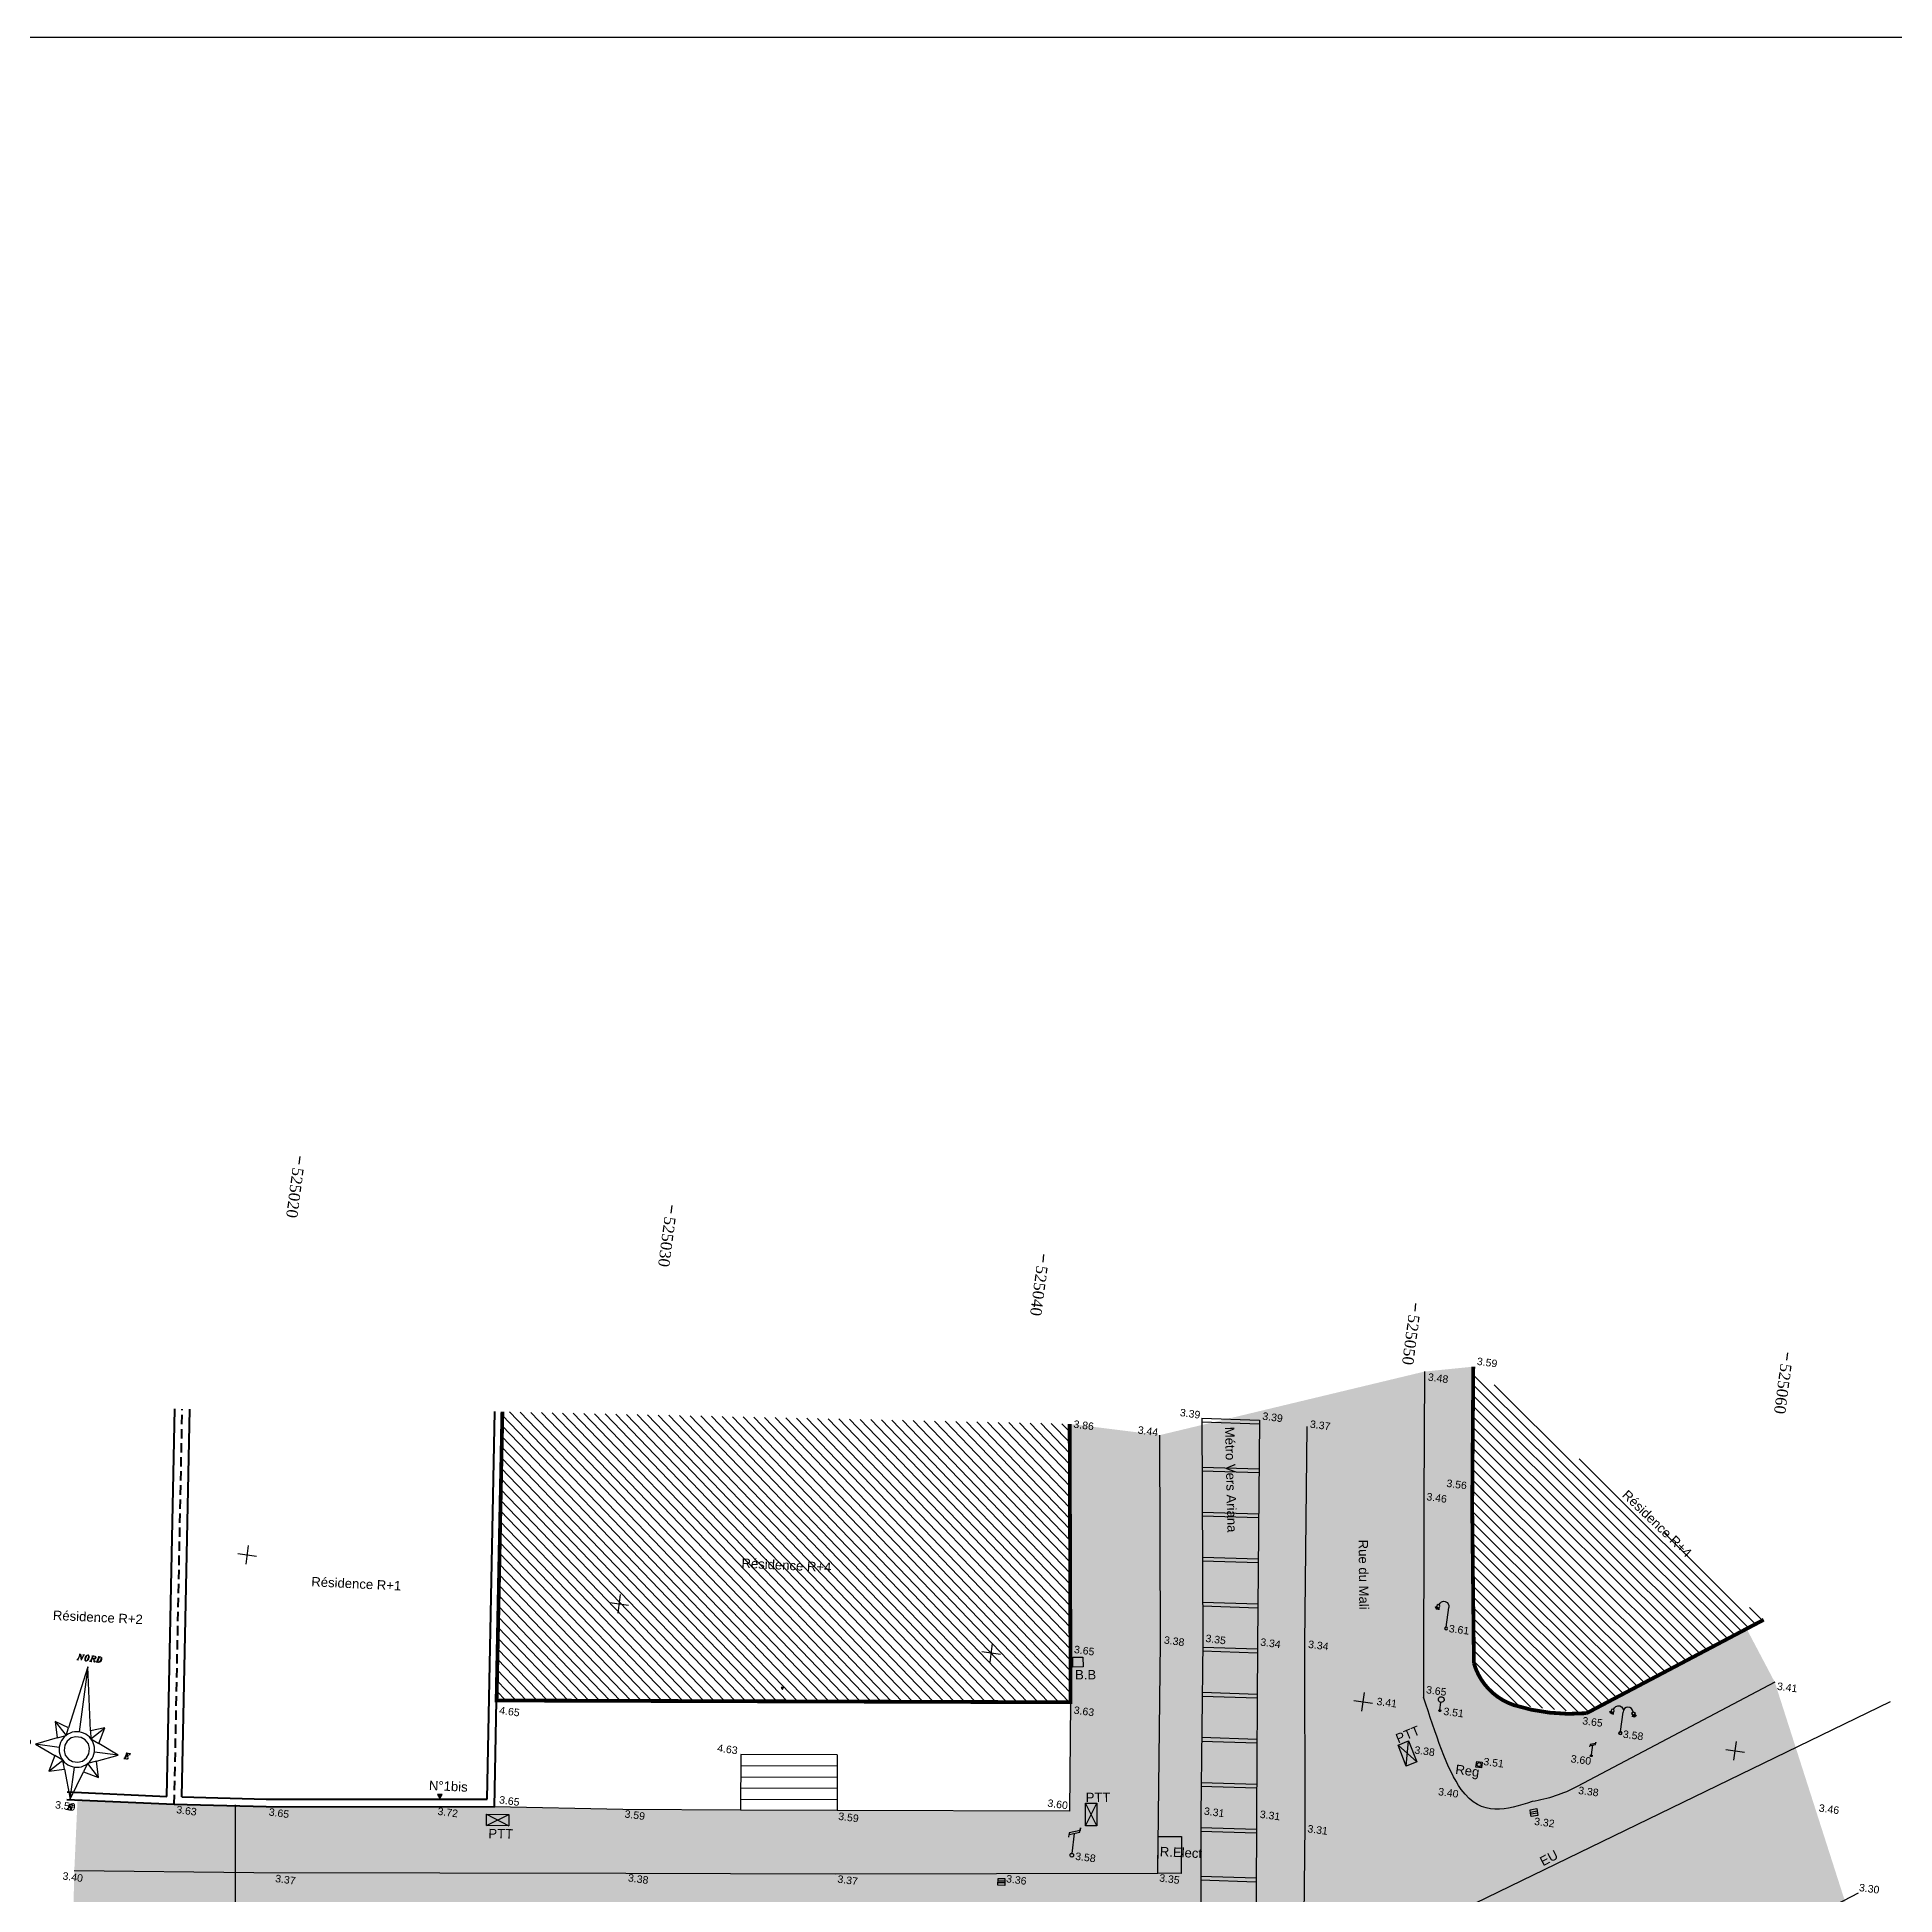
# Model space of a CAD drawing. Header units: millimetres. Extents: x 2804 to 3317, y 6834 to 7064.
# Drawn here: x 3137.87 to 3187.38, y 6970.61 to 7020.11 of the extents above; entities that cross this region are included whole.
import ezdxf
from ezdxf.enums import TextEntityAlignment as Align

# ---------------------------------------------------------------- set-up
doc = ezdxf.new("R2010")
doc.units = ezdxf.units.MM
doc.header["$PDMODE"] = 1
doc.linetypes.add('HIDDEN', pattern=[0.375, 0.25, -0.125])
for name, color, linetype, lineweight in [('Bati', 1, 'Continuous', 40), ('Bloc', 7, 'Continuous', 30), ('Béton', 7, 'Continuous', 30), ('Carroyage(4)', 7, 'Continuous', 30), ('cotation', 3, 'Continuous', 30), ('Escalier', 250, 'Continuous', 30), ('Hachures', 8, 'Continuous', 20), ('Legende', 7, 'Continuous', 30), ('Murs', 11, 'Continuous', 40), ('Nord', 7, 'Continuous', 30), ('Rail-Métro', 251, 'Continuous', 30), ('Regard', 7, 'Continuous', 30), ('sens regard', 5, 'Continuous', 30), ('TopoAlt_T', 3, 'Continuous', 30), ('Toponymie', 6, 'Continuous', 30), ('Trottoires', 140, 'Continuous', 30), ('zin menuiserie', 150, 'Continuous', 5)]:
    doc.layers.add(name, color=color, linetype=linetype, lineweight=lineweight)
doc.styles.add('ARIAL', font='arial.ttf')
doc.styles.add('SEMLTYPE', font='txt.shx')
doc.styles.add('style2', font='swiss.ttf')
doc.styles.add('Times 3.0', font='times.ttf', dxfattribs={"width": 0.99, "height": 0.3})
doc.linetypes.add('Conduite eau', pattern='A,4.5,-1,["o",SEMLTYPE,S=1.5,R=0,X=-1,Y=-0.5],0.666666666667,-0.333333333333,0.666666666667,-0.333333333333,0.666666666667,-0.333333333333,0.666666666667,-0.333333333333,0.666666666667,-0.333333333333', length=10.5)
doc.dimstyles.new('cotation 100', dxfattribs={"dimtxt": 0.2, "dimasz": 0.04, "dimexe": 0, "dimexo": 0, "dimgap": 0.03, "dimtad": 1, "dimdec": 0, "dimlfac": 100, "dimdsep": 46, "dimtxsty": 'ARIAL', "dimblk": 'OBLIQUE', "dimcen": 0.09, "dimse1": 1, "dimse2": 1, "dimclrd": 256, "dimclre": 256, "dimclrt": 256, "dimadec": 3, "dimazin": 2, "dimtfac": 1, "dimtdec": 0, "dimtofl": 0, "dimtmove": 1, "dimatfit": 3, "dimfxl": 0, "dimtolj": 1, "dimtzin": 0, "dimlwd": -1, "dimlwe": -1, "dimarcsym": 0})

# ---------------------------------------------------------------- blocks, each defined once
blk = doc.blocks.new('SY33')
at = {"layer": 'Bloc'}
blk.add_lwpolyline([(0, 0.06265624999999997), (0.0149999999999999, 0.06265624999999997), (0.03937499999999994, 0.05085938000000001), (0.04875000000000007, 0.0390625), (0.05812499999999998, 0.02726561999999999), (0.06421874999999999, 0.0008593799999999652), (0.06093750000000009, -0.01375000000000004), (0.05765624999999996, -0.02835937000000011), (0.04078124999999999, -0.04953125000000003), (0.02718749999999992, -0.05609375000000005), (0.01359375000000007, -0.06265624999999997), (-0.01359375000000007, -0.06265624999999997), (-0.02718749999999992, -0.05609375000000005), (-0.04078124999999999, -0.04953125000000003), (-0.05765624999999996, -0.02835937000000011), (-0.06093750000000009, -0.01375000000000004), (-0.06421874999999999, 0.0008593799999999652), (-0.05812499999999998, 0.02726561999999999), (-0.04875000000000007, 0.0390625), (-0.03937499999999994, 0.05085938000000001), (-0.0149999999999999, 0.06265624999999997), (0, 0.06265624999999997), (0, 0.59390625, -1.19283473), (0.06890624999999995, 0.9848437499999999, -0.84027196), (0, 0.59390625)], format="xyb", dxfattribs=at)
blk = doc.blocks.new('l004')
at = {"color": 0}
for points in [[(-0.004835747755862485, 0.09607049745664079), (-0.004835747755862485, 1.496070497456641)], [(0.6957922522441375, 1.395758497456641), (0.6796232522441376, 1.237044497456641)], [(0.7478722522441376, 1.384299497456641), (0.7759842522441375, 1.230664497456641)], [(0.7881082522441375, 1.392843497456641), (0.8554042522441375, 1.252682497456641)], [(0.8255852522441375, 1.418401497456641), (0.9262052522441375, 1.299565497456641)], [(0.8504082522441375, 1.458339497456641), (0.9800012522441376, 1.368626497456641)]]:
    blk.add_lwpolyline(points, dxfattribs=at)
for centre, radius in [((0.7451642522441375, 1.496070497456641), 0.111803), ((-0.004835747755862485, -0.00392950254335922), 0.1)]:
    blk.add_circle(centre, radius, dxfattribs=at)
blk.add_arc((0.3451642522441375, 1.546070497456641), 0.353553, 8.130102000000004, 188.130102, dxfattribs=at)
blk = doc.blocks.new('SY21')
for points in [[(-0.1875, 0.62515625), (-0.1875, 0.71890625), (0.1875, 0.84390625), (0.1875, 1.00015625), (0.1875, 0.90640625), (-0.1875, 0.78140625), (-0.1875, 0.71890625)], [(0, 0.06265624999999997), (0.0149999999999999, 0.06265624999999997), (0.03937499999999994, 0.05085938000000001), (0.04875000000000007, 0.0390625), (0.05812499999999998, 0.02726561999999999), (0.06421874999999999, 0.0008593799999999652), (0.06093750000000009, -0.01375000000000004), (0.05765624999999996, -0.02835937000000011), (0.04078124999999999, -0.04953125000000003), (0.02718749999999992, -0.05609375000000005), (0.01359375000000007, -0.06265624999999997), (-0.01359375000000007, -0.06265624999999997), (-0.02718749999999992, -0.05609375000000005), (-0.04078124999999999, -0.04953125000000003), (-0.05765624999999996, -0.02835937000000011), (-0.06093750000000009, -0.01375000000000004), (-0.06421874999999999, 0.0008593799999999652), (-0.05812499999999998, 0.02726561999999999), (-0.04875000000000007, 0.0390625), (-0.03937499999999994, 0.05085938000000001), (-0.0149999999999999, 0.06265624999999997), (0, 0.06265624999999997), (0, 0.78140625)]]:
    blk.add_lwpolyline(points)
blk = doc.blocks.new('t006')
at = {"color": 0}
blk.add_line((0, 0), (0, 0), dxfattribs=at)
for points in [[(0.129917, -0.074977), (-2.65e-05, 0.15), (-0.1298905, -0.075023)], [(0.07795, -0.044986), (-1.6e-05, 0.09), (-0.0779345, -0.045014)]]:
    blk.add_lwpolyline(points, close=True, dxfattribs=at)
blk.add_lwpolyline([(8e-06, -0.045, 0.1558845, 0, 0), (-1.6e-05, 0.09, 0, 0, 0)], format="xyseb", dxfattribs=at)
blk = doc.blocks.new('u004')
at = {"color": 0}
blk.add_lwpolyline([(-0.15, 0.15), (0.15, 0.15), (0.15, -0.15), (-0.15, -0.15), (-0.15, 0.15)], dxfattribs=at)
blk.add_circle((0, 0), 0.105, dxfattribs=at)
blk = doc.blocks.new('BL121', base_point=(1.5, 1))
for points in [[(1.504199656630517, 0.691989100803786), (1.204199656630517, 0.691989100803786), (1.204199656630517, 1.291989100803786), (1.804199656630517, 1.291989100803786), (1.804199656630517, 0.691989100803786), (1.504199656630517, 0.691989100803786)], [(1.410449656630517, 0.691989100803786), (1.410449656630517, 1.291989100803786)], [(1.597949656630517, 1.291989100803786), (1.597949656630517, 0.691989100803786)]]:
    blk.add_lwpolyline(points)
blk = doc.blocks.new('BL2628', base_point=(1.336875, 1))
for points in [[(1.2484375, 1.3125), (1.5121875, 1.3125), (1.6, 1.2734375), (1.629375, 1.2440625), (1.65875, 1.15625), (1.65875, 1.0390625), (1.629375, 0.921875), (1.570625, 0.8046875), (1.511875, 0.7459375), (1.453125, 0.7165625), (1.3359375, 0.6871875), (1.0721875, 0.6871875)], [(1.18875, 0.7159375), (1.0909375, 0.6865625)], [(1.18875, 0.7453125), (1.13, 0.6865625)], [(1.336875, 1.3125), (1.1609375, 0.6875)], [(1.1884375, 0.7159375), (1.27625, 0.6865625)], [(1.3659375, 1.3125), (1.19, 0.6875)], [(1.2178125, 0.7453125), (1.2471875, 0.6865625)], [(1.395, 1.3125), (1.2190625, 0.6875)], [(1.2771875, 1.301875), (1.365, 1.2725)], [(1.30625, 1.301875), (1.335625, 1.243125)], [(1.5115625, 1.3021875), (1.5703125, 1.2434375), (1.5996875, 1.155625), (1.5996875, 1.0384375), (1.5703125, 0.92125), (1.5115625, 0.8040625), (1.42375, 0.70625), (1.3359375, 0.6865625)], [(1.4234375, 1.301875), (1.3646875, 1.243125)], [(1.4525, 1.301875), (1.3646875, 1.2725)], [(1.5703125, 1.273125), (1.5996875, 1.24375), (1.6290625, 1.1559375), (1.6290625, 1.03875), (1.5996875, 0.9215625), (1.5409375, 0.804375), (1.4821875, 0.745625)]]:
    blk.add_lwpolyline(points)
blk = doc.blocks.new('BL155', base_point=(1.5, 1))
for points in [[(1.5, 1.4978125), (1.4165625, 1.025625), (1.3125, 1.0603125), (1.3428125, 0.939375), (1.1875, 0.8728125), (1.3428125, 0.80625), (1.3125, 0.6853125), (1.4278125, 0.7140625), (1.5, 0.4978125), (1.5721875, 0.7140625), (1.6875, 0.6853125), (1.6571875, 0.80625), (1.8125, 0.8728125), (1.6571875, 0.939375), (1.6875, 1.0603125), (1.5834375, 1.025625), (1.5, 1.4978125)], [(1.4996875, 1.4978125), (1.4996875, 1.005625)], [(1.3121875, 1.0603125), (1.4059375, 0.9665625)], [(1.3428125, 0.939375), (1.40625, 0.9665625), (1.4165625, 1.025625)], [(1.583125, 1.025625), (1.5934375, 0.9665625), (1.656875, 0.939375)], [(1.5934375, 0.9665625), (1.6871875, 1.0603125)], [(1.1871875, 0.8728125), (1.3671875, 0.8728125)], [(1.5940625, 0.8728125), (1.5940625, 0.89234375), (1.5803125, 0.925625), (1.5665625, 0.939375), (1.5528125, 0.953125), (1.51953125, 0.966875), (1.5, 0.966875), (1.48046875, 0.966875), (1.4471875, 0.953125), (1.4334375, 0.939375), (1.4196875, 0.925625), (1.4059375, 0.89234375), (1.4059375, 0.8728125), (1.4059375, 0.85328125), (1.4196875, 0.82), (1.4334375, 0.80625), (1.4471875, 0.7925), (1.48046875, 0.77875), (1.5, 0.77875), (1.51953125, 0.77875), (1.5528125, 0.7925), (1.5665625, 0.80625), (1.5803125, 0.82), (1.5940625, 0.85328125), (1.5940625, 0.8728125)], [(1.6328125, 0.8728125), (1.8121875, 0.8728125)], [(1.3121875, 0.6853125), (1.4059375, 0.7790625)], [(1.4275, 0.7140625), (1.4059375, 0.7790625), (1.3425, 0.80625)], [(1.4996875, 0.4978125), (1.4996875, 0.74)], [(1.656875, 0.80625), (1.5934375, 0.7790625), (1.571875, 0.7140625)], [(1.5934375, 0.7790625), (1.6871875, 0.6853125)]]:
    blk.add_lwpolyline(points)
blk.add_lwpolyline([(1.6328125, 0.8728125, 1.00200765), (1.3671875, 0.8728125, 1.00200765), (1.6328125, 0.8728125)], format="xyb")
blk = doc.blocks.new('BL2643', base_point=(1.336875, 1))
for points in [[(1.33875, 1.273125), (1.309375, 1.214375), (1.309375, 1.155625), (1.33875, 1.096875), (1.5146875, 1.0090625), (1.5734375, 0.9503125), (1.6028125, 0.8915625), (1.6028125, 0.80375), (1.5734375, 0.745), (1.5440625, 0.7059375), (1.45625, 0.68625), (1.3390625, 0.68625), (1.25125, 0.7059375), (1.221875, 0.745), (1.1925, 0.80375), (1.1925, 0.8625), (1.163125, 0.6865625), (1.1925, 0.7453125), (1.221875, 0.7453125)], [(1.660625, 1.2440625), (1.69, 1.2440625), (1.719375, 1.3125), (1.69, 1.126875), (1.69, 1.185625), (1.660625, 1.244375), (1.63125, 1.27375), (1.5434375, 1.3128125), (1.42625, 1.3128125), (1.3384375, 1.27375), (1.2796875, 1.215), (1.2796875, 1.1271875), (1.3090625, 1.0684375), (1.3678125, 1.0096875), (1.54375, 0.921875), (1.573125, 0.863125), (1.573125, 0.7753125), (1.54375, 0.7165625)], [(1.309375, 1.126875), (1.33875, 1.068125), (1.54375, 0.9509375), (1.573125, 0.8921875)]]:
    blk.add_lwpolyline(points)
blk = doc.blocks.new('BL2639', base_point=(1.3221875, 1))
for points in [[(1.455625, 1.3125), (1.3678125, 1.2734375), (1.3090625, 1.2146875), (1.2503125, 1.126875), (1.2209375, 1.0390625), (1.1915625, 0.921875), (1.1915625, 0.8340625), (1.2209375, 0.74625), (1.2503125, 0.716875), (1.3090625, 0.6875), (1.396875, 0.6875), (1.4846875, 0.716875), (1.5434375, 0.775625), (1.6021875, 0.8634375), (1.6315625, 0.95125), (1.6609375, 1.0684375), (1.6609375, 1.15625), (1.6315625, 1.2440625), (1.6021875, 1.2734375), (1.5434375, 1.3125), (1.455625, 1.3125)], [(1.3384375, 1.2146875), (1.2796875, 1.126875), (1.2503125, 1.0390625), (1.2209375, 0.921875), (1.2209375, 0.8046875), (1.2503125, 0.7459375)], [(1.455625, 1.3125), (1.396875, 1.2734375), (1.338125, 1.185625), (1.30875, 1.126875), (1.279375, 1.0390625), (1.25, 0.921875), (1.25, 0.7753125), (1.279375, 0.7165625), (1.30875, 0.6871875)], [(1.3965625, 0.6871875), (1.4553125, 0.7165625), (1.5140625, 0.804375), (1.5434375, 0.863125), (1.5728125, 0.9509375), (1.6021875, 1.068125), (1.6021875, 1.2146875), (1.5728125, 1.2734375), (1.5434375, 1.3125)], [(1.5140625, 0.7753125), (1.5728125, 0.863125), (1.6021875, 0.9509375), (1.6315625, 1.068125), (1.6315625, 1.1853125), (1.6021875, 1.2440625)]]:
    blk.add_lwpolyline(points)
blk = doc.blocks.new('BL2638', base_point=(1.37125, 1))
for points in [[(1.104375, 0.6875), (1.2803125, 0.6875)], [(1.1925, 0.716875), (1.13375, 0.6875)], [(1.368125, 1.3125), (1.1921875, 0.716875)], [(1.1925, 0.716875), (1.25125, 0.6875)], [(1.28, 1.3125), (1.4265625, 1.3125)], [(1.3096875, 1.3125), (1.3975, 1.2734375)], [(1.33875, 1.3125), (1.3975, 1.2440625)], [(1.368125, 1.3125), (1.573125, 0.6875)], [(1.3971875, 1.3125), (1.573125, 0.7753125)], [(1.4265625, 1.3125), (1.6025, 0.7753125)], [(1.75875, 1.2734375), (1.6025, 0.7753125), (1.573125, 0.6875)], [(1.6609375, 1.3125), (1.8465625, 1.3125)], [(1.690625, 1.3125), (1.7590625, 1.2734375)], [(1.8178125, 1.3125), (1.7590625, 1.2734375)]]:
    blk.add_lwpolyline(points)
blk = doc.blocks.new('BL2642', base_point=(1.3515625, 1))
for points in [[(1.104375, 0.6859375), (1.33875, 0.6859375)], [(1.2209375, 0.7153125), (1.123125, 0.6859375)], [(1.2209375, 0.7446875), (1.1621875, 0.6859375)], [(1.3678125, 1.3125), (1.191875, 0.6875)], [(1.220625, 0.7153125), (1.3084375, 0.6859375)], [(1.396875, 1.3125), (1.2209375, 0.6875)], [(1.4259375, 1.3125), (1.25, 0.6875)], [(1.25, 0.7446875), (1.279375, 0.6859375)], [(1.279375, 1.3125), (1.6015625, 1.3125), (1.689375, 1.2734375), (1.7284375, 1.2146875), (1.7284375, 1.1559375), (1.689375, 1.068125), (1.66, 1.03875), (1.5721875, 1.009375), (1.3378125, 1.009375)], [(1.309375, 1.3109375), (1.3971875, 1.271875)], [(1.3384375, 1.3109375), (1.3678125, 1.2425)], [(1.455625, 1.3109375), (1.396875, 1.2425)], [(1.4846875, 1.3109375), (1.396875, 1.271875)], [(1.4546875, 1.00875), (1.5134375, 0.979375), (1.5428125, 0.95), (1.6015625, 0.7740625), (1.6309375, 0.7446875), (1.6603125, 0.7446875), (1.6896875, 0.7740625)], [(1.5434375, 0.9496875), (1.5728125, 0.7153125), (1.6021875, 0.6859375), (1.6609375, 0.6859375), (1.6903125, 0.77375), (1.6903125, 0.803125)], [(1.60125, 1.311875), (1.630625, 1.2728125), (1.66, 1.2140625), (1.66, 1.1553125), (1.630625, 1.0675), (1.571875, 1.00875)], [(1.601875, 0.7446875), (1.63125, 0.7153125), (1.660625, 0.7153125)], [(1.66, 1.273125), (1.689375, 1.214375), (1.689375, 1.155625), (1.66, 1.0678125), (1.630625, 1.0384375)]]:
    blk.add_lwpolyline(points)
blk = doc.blocks.new('BL2629', base_point=(1.336875, 1))
for points in [[(1.0728125, 0.6875), (1.5121875, 0.6875), (1.5709375, 0.8340625)], [(1.189375, 0.71625), (1.1015625, 0.686875)], [(1.189375, 0.745625), (1.130625, 0.686875)], [(1.336875, 1.3125), (1.1609375, 0.6875)], [(1.1890625, 0.71625), (1.276875, 0.686875)], [(1.3659375, 1.3125), (1.19, 0.6875)], [(1.2184375, 0.745625), (1.2478125, 0.686875)], [(1.395, 1.3125), (1.2190625, 0.6875)], [(1.2484375, 1.3125), (1.6978125, 1.3125), (1.65875, 1.126875)], [(1.2778125, 1.3028125), (1.365625, 1.2734375)], [(1.306875, 1.3028125), (1.33625, 1.2440625)], [(1.3071875, 1.0096875), (1.483125, 1.0096875)], [(1.4240625, 1.3028125), (1.3653125, 1.2440625)], [(1.3653125, 1.2734375), (1.453125, 1.3028125)], [(1.3940625, 0.686875), (1.51125, 0.71625)], [(1.4821875, 1.03875), (1.394375, 1.009375), (1.453125, 0.98)], [(1.423125, 0.686875), (1.5109375, 0.745625)], [(1.4821875, 1.0684375), (1.4234375, 1.0096875), (1.4528125, 0.9509375)], [(1.4525, 0.686875), (1.5403125, 0.7746875)], [(1.5115625, 1.126875), (1.4528125, 1.0096875), (1.4528125, 0.8925)], [(1.5121875, 1.126875), (1.4534375, 0.8925)], [(1.4815625, 0.686875), (1.569375, 0.8334375)], [(1.5703125, 1.3028125), (1.658125, 1.2734375)], [(1.599375, 1.3028125), (1.658125, 1.2440625)], [(1.62875, 1.3028125), (1.658125, 1.185625)], [(1.658125, 1.3028125), (1.658125, 1.126875)]]:
    blk.add_lwpolyline(points)
blk = doc.blocks.new('nord')
at = {"layer": 'Nord'}
for name, p, xscale, yscale in [('BL155', (-3.171407885849476, 16.48874732566765), 80, 80), ('BL2638', (-8.726407885842491, 61.48874732566765), 5.495999999984633, 5.495999999984633), ('BL2639', (-4.915407885913737, 61.48874732566765), 5.495999999984633, 5.495999999984633), ('BL2642', (-1.212407885876019, 61.48874732566765), 5.495999999984633, 5.495999999984633), ('BL2628', (2.57059211411979, 61.48874732566765), 5.495999999984633, 5.495999999984633), ('BL2639', (-33.17140788584948, 6.488747325667646), 5.495999999984633, 5.495999999984633), ('BL2629', (26.82859211415052, 6.488747325667646), 5.495999999984633, 5.495999999984633), ('BL2643', (-3.171407885849476, -28.51925267430488), 5.495999999984633, 5.495999999984633)]:
    blk.add_blockref(name, p, dxfattribs=dict(at, xscale=xscale, yscale=yscale))
blk = doc.blocks.new('_Oblique')
at = {"color": 0, "linetype": 'ByBlock', "lineweight": -2}
blk.add_line((-0.5, -0.5), (0.5, 0.5), dxfattribs=at)
blk = doc.blocks.new('*D537')
at = {"layer": 'cotation', "transparency": 16777216}
blk.add_line((3143.158373661626, 6963.33237206468), (3143.158373661626, 6972.985430408606), dxfattribs=at)
at = {"layer": 'Defpoints', "color": 0, "transparency": 16777216}
for p in [(3143.00814736954, 6972.985430408606), (3143.158373661626, 6972.985430408606), (3144.047413251476, 6963.33237206468)]:
    blk.add_point(p, dxfattribs=at)
at = {"layer": 'cotation', "transparency": 16777216, "xscale": 0.04, "yscale": 0.04, "zscale": 0.04}
for p, rotation in [((3143.158373661626, 6972.985430408606), 90), ((3143.158373661626, 6963.33237206468), 270)]:
    blk.add_blockref('_Oblique', p, dxfattribs=dict(at, rotation=rotation))
at = {"layer": 'cotation', "transparency": 16777216, "insert": (3142.873087167766, 6968.15890123664), "char_height": 0.5, "attachment_point": 5, "rotation": 90, "style": 'ARIAL'}
blk.add_mtext('\\A1;965', dxfattribs=at)

msp = doc.modelspace()

# ---------------------------------------------------------------- hatches: boundary and pattern name
at = {"layer": 'Hachures'}
h = msp.add_hatch(dxfattribs=at)
h.set_pattern_fill('AR-HBONE', color=256, scale=0.001, angle=90)
h.set_pattern_definition([(135, (106.0175171612314, 0), (-0.1436840979371065, 2.300867767905287e-17), [0.3048, -0.1016]), (225, (105.9456751612313, 0.071842), (-0.1436840979371065, 2.300867767905287e-17), [0.3048, -0.1016])])
edge = h.paths.add_edge_path()
edge.add_line((3186.935336718474, 6968.75876035379), (3186.040570043989, 6970.469366755668))
edge.add_line((3186.040570043989, 6970.469366755668), (3176.544921264336, 6965.502478948326))
edge.add_arc((3179.275252193559, 6961.716657645742), 4.667670716553229, 125.7991088758729, 182.7124708122878)
edge.add_line((3174.612811143375, 6961.495765428284), (3174.598123384219, 6932.888184502393))
edge.add_line((3174.598123384219, 6932.888184502393), (3175.895505009909, 6932.898112802497))
edge.add_line((3175.895505009909, 6932.898112802497), (3175.858364438358, 6937.751460766553))
edge.add_line((3175.858364438358, 6937.751460766553), (3175.724653057377, 6941.607324521066))
edge.add_line((3175.724653057377, 6941.607324521066), (3175.654447397968, 6949.730514283198))
edge.add_line((3175.654447397968, 6949.730514283198), (3175.976417476617, 6956.764704639433))
edge.add_line((3175.976417476617, 6956.764704639433), (3176.038736079542, 6958.456296768165))
edge.add_line((3176.038736079542, 6958.456296768165), (3176.234801681081, 6963.216338264461))
edge.add_line((3176.234801681081, 6963.216338264461), (3186.935336718474, 6968.75876035379))
edge = h.paths.add_edge_path()
edge.add_line((3176.145381251879, 6984.684328347364), (3174.845055479414, 6984.553226949162))
edge.add_line((3174.845055479414, 6984.553226949162), (3174.822121289918, 6975.875927002766))
edge.add_arc((3198.255773755724, 6983.19205615524), 24.54917134373043, 197.3386820690248, 201.568004848786)
edge.add_arc((3179.215988129358, 6975.729418034015), 4.099634591487303, 202.3927111272701, 215.9745069892633)
edge.add_arc((3176.809131707305, 6974.045132288309), 1.163534778190375, 218.4764478056001, 258.3071253594889)
edge.add_arc((3176.791100167801, 6974.397343367596), 1.507414320973946, 261.6933842003032, 282.9574018317896)
edge.add_arc((3175.937020746439, 6978.237757790149), 5.441623894760726, 282.6542559683391, 289.0611812732145)
edge.add_arc((3177.16128330024, 6976.76089262289), 3.707844009029412, 278.5749366211251, 298.8438905724419)
edge.add_line((3178.950039257655, 6973.513053445821), (3184.182213240574, 6976.272080074114))
edge.add_line((3184.182213240574, 6976.272080074114), (3183.429833943876, 6977.698627731584))
edge.add_line((3183.429833943876, 6977.698627731584), (3179.164717853309, 6975.449151502904))
edge.add_arc((3178.712071997413, 6979.666225371486), 4.241297004919063, 243.3130447107465, 276.1264710854572, ccw=False)
edge.add_arc((3177.760367535297, 6977.241313787924), 1.664487848073824, 196.1557971404491, 235.0664881634113, ccw=False)
edge.add_line((3176.161612580287, 6976.778169760416), (3176.145381251879, 6984.684328347364))
h = msp.add_hatch(dxfattribs=at)
h.set_pattern_fill('_U', color=256, scale=0.2, angle=-44.88237203986986, style=0, pattern_type=0)
h.set_pattern_definition([(315.1176279601301, (-568397.5604611912, -311746.6423041971), (0.1411307210456955, 0.141711395367917), [])])
h.paths.add_polyline_path([(3176.145381251879, 6984.684328347364), (3176.161612580287, 6976.778169760416), (3177.217530361432, 6975.667831153894), (3179.164717853324, 6975.449151503019), (3183.885191391101, 6977.93878901457)])
h = msp.add_hatch(dxfattribs=at)
h.set_pattern_fill('_U', color=256, scale=0.2, angle=-46.15400256000672, style=0, pattern_type=0)
h.set_pattern_definition([(313.8459974399933, (-568397.5604611912, -311746.6423041971), (0.144240867668356, 0.1385444769533589), [])])
h.paths.add_polyline_path([(3150.26805540708, 6983.482668603959), (3150.113061133294, 6975.788303642007), (3165.412706340227, 6975.740452757354), (3165.386692399437, 6983.158545678413)])
h = msp.add_hatch(dxfattribs=at)
h.set_pattern_fill('AR-HBONE', color=256, scale=0.001)
h.set_pattern_definition([(45, (106.0175171612314, 0), (1.4210854715202e-17, 0.1436840979371065), [0.3048, -0.1016]), (135, (106.0893591612314, 0.071842), (1.4210854715202e-17, 0.1436840979371065), [0.3048, -0.1016])])
h.paths.add_polyline_path([(3138.71633321482, 6965.312243210668), (3138.702382553986, 6963.370779535991), (3144.047413251474, 6963.332372064677), (3147.947412152046, 6963.31816625462), (3147.94953083732, 6963.319216898431), (3165.371674235367, 6963.253849097125), (3165.248862374397, 6938.878389471647), (3166.459928431131, 6938.872784336688), (3166.384777194521, 6933.070988198873), (3167.521867346591, 6933.068743592531), (3167.686926448878, 6965.302489870007), (3165.195356007853, 6965.265873298141), (3162.703785566827, 6965.229256726275), (3157.419162336873, 6965.253978808759), (3152.605437922251, 6965.204791800432), (3147.42820021463, 6965.177563621528)])
h.paths.add_polyline_path([(3138.859100700085, 6971.255494563008), (3138.943929958059, 6973.140430425234), (3141.523698614949, 6973.024331057984), (3143.970185750682, 6972.960219758762), (3150.055977521483, 6972.954507707422), (3153.481354451763, 6972.879328831506), (3165.38547406346, 6972.839316668461), (3165.386692399575, 6983.158545678571), (3167.787814827867, 6982.860325406119), (3167.738112722116, 6971.188649011162)])
at = {"layer": 'zin menuiserie', "true_color": 0xd9d9d9}
h = msp.add_hatch(color=254, dxfattribs=at)
h.dxf.hatch_style = 1
h.paths.add_polyline_path([(3186.040570043989, 6970.469366755668), (3184.182213240574, 6976.272080074114), (3178.950039257655, 6973.513053445821, -0.08867130102190399), (3177.714133257539, 6973.09449601041, -0.02796277014141982), (3177.129102509429, 6972.928312274619, -0.09304893596632673), (3176.573323330311, 6972.905743158381, -0.1755653008025919), (3175.898242235712, 6973.321189230742, -0.05933123654278749), (3175.425488517934, 6974.167650932456, -0.01845599699836683), (3174.822121289918, 6975.875927002766), (3174.845055479414, 6984.553226949162), (3167.787814827867, 6982.860325406119), (3167.738112722116, 6971.188649011162), (3138.859100700085, 6971.255494563008), (3138.71633321482, 6965.312243210668), (3147.42820021463, 6965.177563621528), (3152.605437922251, 6965.204791800432), (3157.419162336873, 6965.253978808759), (3162.703785566827, 6965.229256726275), (3165.195356007853, 6965.265873298141), (3167.686926448878, 6965.302489870007), (3167.521867291855, 6933.068732903394), (3174.598123384219, 6932.888184502393), (3174.612811143375, 6961.495765428284, -0.2535652724577255), (3176.544921264336, 6965.502478948326)])

# ---------------------------------------------------------------- linework, layer by layer
at = {"layer": 'Bati'}
for p, q in [((3150.113061133286, 6975.78830364195), (3150.26805540708, 6983.482668603959)), ((3149.856018086708, 6972.958535663905), (3149.855940730105, 6972.954695459562))]:
    msp.add_line(p, q, dxfattribs=at)
at = {"layer": 'Bati', "const_width": 0.1, "flags": 128}
msp.add_lwpolyline([(3176.145381251879, 6984.684328347364), (3176.115946111107, 6980.931018361988), (3176.161612580287, 6976.778169760416, 0.2438210368987815), (3177.217530367743, 6975.667831151888, 0.0978707545004084), (3179.164717853309, 6975.449151502904), (3183.885191391123, 6977.938789014743)], format="xyb", dxfattribs=at)
for points in [[(3165.386692399575, 6983.158545678571), (3165.412706340227, 6975.740452757354), (3150.113061133294, 6975.788303642007), (3150.26805540708, 6983.482668603959)], [(3165.386692399575, 6983.158545678571), (3165.412706340227, 6975.740452757354)], [(3150.113061133294, 6975.788303642007), (3165.412706340227, 6975.740452757354)]]:
    msp.add_lwpolyline(points, dxfattribs=at)
at = {"layer": 'Bloc', "color": 7}
for p, q in [((3174.6387690735, 6974.150272801279), (3174.142364687703, 6974.601474181568)), ((3174.359007644153, 6974.041951323004), (3174.422126117066, 6974.709795659959)), ((3166.112286538232, 6972.450102700121), (3165.810123847085, 6973.049016473624)), ((3166.112286538232, 6972.450102700121), (3165.810123847085, 6973.049016473624)), ((3165.812288490622, 6972.449020378348), (3166.11012189481, 6973.050098795382)), ((3165.812288490622, 6972.449020378348), (3166.11012189481, 6973.050098795382)), ((3149.841183317322, 6972.454951347042), (3150.444082853777, 6972.749080823502)), ((3149.844111434015, 6972.754937056989), (3150.441154737084, 6972.449095113555))]:
    msp.add_line(p, q, dxfattribs=at)
at = {"layer": 'Bloc'}
msp.add_lwpolyline([(3165.471339733788, 6976.942005937515), (3165.7389028016, 6976.946028783271), (3165.742857144107, 6976.683021923895), (3165.475294076302, 6976.678999078196)], close=True, dxfattribs=at)
msp.add_lwpolyline([(3165.471339733788, 6976.942005937515), (3165.7389028016, 6976.946028783271), (3165.742857144107, 6976.683021923895), (3165.475294076302, 6976.678999078196)], close=True, dxfattribs=at)
at = {"layer": 'Bloc', "color": 7, "flags": 128}
for points in [[(3174.359007644153, 6974.041951323004), (3174.142364687719, 6974.601474181683), (3174.422126117066, 6974.709795659959), (3174.6387690735, 6974.150272801279)], [(3174.359007644153, 6974.041951323004), (3174.142364687719, 6974.601474181683), (3174.422126117066, 6974.709795659959), (3174.6387690735, 6974.150272801279)], [(3165.812288490622, 6972.449020378348), (3165.810123847085, 6973.049016473624), (3166.11012189481, 6973.050098795382), (3166.112286538232, 6972.450102700121)], [(3165.812288490622, 6972.449020378348), (3165.810123847085, 6973.049016473624), (3166.11012189481, 6973.050098795382), (3166.112286538232, 6972.450102700121)], [(3149.844111434015, 6972.754937056989), (3150.444082853777, 6972.749080823502), (3150.441154737084, 6972.449095113555), (3149.841183317322, 6972.454951347042)], [(3167.749232644627, 6972.166218664717), (3168.370282839637, 6972.159154175701), (3168.359162917126, 6971.181584522145), (3167.738112722116, 6971.188649011162)]]:
    msp.add_lwpolyline(points, close=True, dxfattribs=at)
at = {"layer": 'Béton', "flags": 128}
for points in [[(3165.412706340227, 6975.740452757354), (3165.38547406346, 6972.839316668461), (3159.188322683894, 6972.858102041225)], [(3156.617139295437, 6972.867665432584), (3153.481354451763, 6972.879328831506), (3150.055977521483, 6972.954507707422)]]:
    msp.add_lwpolyline(points, dxfattribs=at)
at = {"layer": 'Carroyage(4)'}
for p, q in [((3144.865625248432, 6990.280880945437), (3144.839505144899, 6990.082593930743)), ((3154.779975982534, 6988.974875768877), (3154.753855879002, 6988.776588754183)), ((3164.694326716637, 6987.668870592316), (3164.668206613104, 6987.470583577622)), ((3174.608677450739, 6986.362865415756), (3174.582557347206, 6986.164578401062)), ((3184.523028184842, 6985.056860239195), (3184.496908081309, 6984.858573224501)), ((3143.43534768458, 6979.423134230763), (3143.500647943408, 6979.918851767467)), ((3143.220139045642, 6979.703643128529), (3143.715856582346, 6979.638342869701)), ((3153.134489779744, 6978.397637951968), (3153.630207316449, 6978.33233769314)), ((3153.349698418682, 6978.117129054202), (3153.414998677511, 6978.612846590907)), ((3163.264049152785, 6976.811123877642), (3163.329349411613, 6977.306841414346)), ((3163.048840513846, 6977.091632775408), (3163.544558050552, 6977.02633251658)), ((3173.178399886887, 6975.505118701081), (3173.243700145715, 6976.000836237786)), ((3172.963191247949, 6975.785627598847), (3173.458908784654, 6975.720327340019)), ((3182.877541982051, 6974.479622422286), (3183.373259518756, 6974.414322163459)), ((3183.09275062099, 6974.199113524521), (3183.158050879818, 6974.694831061225))]:
    msp.add_line(p, q, dxfattribs=at)
at = {"layer": 'Escalier'}
for p, q in [((3156.622644455274, 6974.347765438826), (3156.617139295437, 6972.867665432584)), ((3159.193827843731, 6974.338202047467), (3156.622644455274, 6974.347765438826)), ((3159.193827843731, 6974.338202047467), (3159.188322683894, 6972.858102041225)), ((3159.192712016007, 6974.038204122598), (3156.621528627549, 6974.047767513957)), ((3159.190480360557, 6973.438208272861), (3156.619296972099, 6973.44777166422)), ((3159.191596188282, 6973.73820619773), (3156.620412799824, 6973.747769589088)), ((3159.188322683894, 6972.858102041225), (3156.617139295437, 6972.867665432584)), ((3159.189364532831, 6973.138210347992), (3156.618181144374, 6973.147773739351))]:
    msp.add_line(p, q, dxfattribs=at)
at = {"layer": 'Legende'}
msp.add_lwpolyline([(3214.712510992105, 6890.088724487998), (3094.003384849184, 6890.088724487998), (3094.003384849184, 7020.114070240686), (3214.712510992105, 7020.114070240686)], close=True, dxfattribs=at)
at = {"layer": 'Murs'}
for p, q in [((3141.327868422897, 6973.233346590527), (3141.535822278602, 6983.556778699953)), ((3141.72766167719, 6973.219054774678), (3141.935735935321, 6983.548463998037)), ((3149.859969429439, 6973.154691766375), (3150.068101185136, 6983.486955349392)), ((3150.055977521483, 6972.954507707422), (3150.113061133286, 6975.78830364195))]:
    msp.add_line(p, q, dxfattribs=at)
at = {"layer": 'Murs', "linetype": 'HIDDEN'}
msp.add_line((3141.523698614949, 6973.024331057984), (3141.735776500546, 6983.552491954521), dxfattribs=at)
at = {"layer": 'Murs', "flags": 128}
for points in [[(3138.671953970717, 6973.352872807167), (3141.327868422897, 6973.233346590527)], [(3138.662962313637, 6973.15307503414), (3141.523698614949, 6973.024331057984), (3143.970185750682, 6972.960219758762), (3150.055977521483, 6972.954507707422)], [(3141.72766167719, 6973.219054774678), (3143.972899688146, 6973.160217299608), (3149.859969429439, 6973.154691766375)]]:
    msp.add_lwpolyline(points, dxfattribs=at)
at = {"layer": 'Rail-Métro'}
for p, q in [((3168.911082653471, 6983.31077956581), (3170.447603538243, 6983.262091758736)), ((3168.907915538484, 6983.210829731468), (3170.444436423255, 6983.162141924393)), ((3168.913456246066, 6981.910001681797), (3170.433642609056, 6981.861831467441)), ((3168.916623361054, 6982.009951516138), (3170.436809724043, 6981.961781301784)), ((3168.921737860363, 6980.809187162549), (3170.426846203143, 6980.761494726126)), ((3168.918570745376, 6980.709237328208), (3170.423679088156, 6980.661544891785)), ((3168.923685244693, 6979.508472974675), (3170.413715567372, 6979.461258316112)), ((3168.92685235968, 6979.608422809018), (3170.416882682359, 6979.561208150454)), ((3168.928799744003, 6978.307708621087), (3170.403752046595, 6978.260971740497)), ((3168.93196685899, 6978.40765845543), (3170.406919161582, 6978.360921574839)), ((3168.93146815295, 6977.107021776909), (3170.393991005363, 6977.060678748862)), ((3168.934635267937, 6977.206971611251), (3170.39715812035, 6977.160628583203)), ((3168.916631660358, 6975.906889611347), (3170.386152065157, 6975.860324851546)), ((3168.919798775345, 6976.006839445688), (3170.389319180144, 6975.960274685887)), ((3168.904962282638, 6974.80670728014), (3170.381480240052, 6974.759920788556)), ((3168.901795167651, 6974.706757445799), (3170.378313125066, 6974.659970954214)), ((3168.88695867506, 6973.506625280235), (3170.370474184975, 6973.459617056883)), ((3168.890125790047, 6973.606575114578), (3170.373641299962, 6973.559566891225)), ((3168.8790870728, 6972.406322608738), (3170.366816190286, 6972.359180868611)), ((3168.875919957813, 6972.306372774397), (3170.363649075298, 6972.259231034269)), ((3168.878260203825, 6971.005646137859), (3170.361564847999, 6970.958644596257)), ((3168.878319265958, 6971.105694457241), (3170.361939943946, 6971.058682901386))]:
    msp.add_line(p, q, dxfattribs=at)
at = {"layer": 'Rail-Métro', "flags": 128}
for points in [[(3168.911082653471, 6983.31077956581), (3168.936454295349, 6977.35411375752), (3168.879277595323, 6972.72905858657), (3168.876343049689, 6967.75807874908), (3168.839728204701, 6961.770972553044), (3168.774127163093, 6956.618167444352), (3168.710180241397, 6949.227010668836), (3168.647727039712, 6942.055250974007), (3168.642837879632, 6933.030066631614)], [(3170.447603538243, 6983.262091758736), (3170.397905197302, 6977.275026292376), (3170.368183383508, 6972.723812153436), (3170.326067451286, 6961.491466646985), (3170.243415694831, 6949.251188899957), (3170.159295539682, 6941.935455189639), (3170.12952303736, 6932.994646993785)]]:
    msp.add_lwpolyline(points, dxfattribs=at)
at = {"layer": 'sens regard', "linetype": 'Conduite eau', "ltscale": 0.1, "flags": 128}
msp.add_lwpolyline([(3139.042602683663, 6968.208229983798), (3165.494499482329, 6967.952995335023), (3175.589257428004, 6970.096293335519), (3187.262405572575, 6975.758952917185)], dxfattribs=at)
at = {"layer": 'Trottoires', "flags": 128}
for points in [[(3174.845055479414, 6984.553226949162), (3174.830609498814, 6981.128800713884), (3174.822121289918, 6975.875927002765)], [(3138.859100700085, 6971.255494563008), (3143.646037815018, 6971.20621589752), (3153.554158201122, 6971.190020902122), (3159.137601725652, 6971.170280600057), (3167.738112722116, 6971.188649011162), (3167.807962751614, 6977.32927354343), (3167.787814827867, 6982.860325406119)], [(3171.706409067941, 6983.089707301679), (3171.647427464561, 6977.305745835791), (3171.658722500238, 6972.470611719838)], [(3171.658722500238, 6972.470611719838), (3171.606962145441, 6968.41230937167), (3171.60486120716, 6961.070778709738)]]:
    msp.add_lwpolyline(points, dxfattribs=at)
for points in [[(3184.182213240574, 6976.272080074114), (3178.911239067912, 6973.492593354656, -0.08229414070898446), (3177.714133257539, 6973.09449601041)], [(3174.598123384219, 6932.888184502393), (3174.545888361969, 6941.989034503167), (3174.61085679363, 6956.596410114837), (3174.612811143375, 6961.495765428284, -0.08179692711017739), (3174.914381370686, 6963.322295495971, -0.1589641750607497), (3176.544921264337, 6965.502478948327), (3186.413583741863, 6970.664478983483)]]:
    msp.add_lwpolyline(points, format="xyb", dxfattribs=at)
at = {"layer": 'Trottoires'}
msp.add_spline([(3177.714133257539, 6973.09449601041), (3175.821985554007, 6973.420051225866, 3.396533), (3174.822121289918, 6975.875927002765, 3.409513)], degree=3, dxfattribs=at)

# ---------------------------------------------------------------- block references
at = {"layer": 'Bloc', "color": 7, "yscale": 0.375, "rotation": 352.4957046982859}
for p, xscale, zscale in [((3175.416437029639, 6977.707536729724, 200.3673115), -0.375, 0.5), ((3180.065099236214, 6974.921670960158, 3.584748999999994), -0.375, 0.5000000000000002), ((3180.065099236214, 6974.921670960158, 3.584748999999994), 0.375, 0.5000000000000002)]:
    msp.add_blockref('l004', p, dxfattribs=dict(at, xscale=xscale, zscale=zscale))
at = {"layer": 'Bloc', "color": 251, "rotation": 300.2346674457713}
for p, xscale, yscale, zscale in [((3157.729548594985, 6976.114306499689, 216.2828475), 0.2500000000446428, 0.2500000000446428, 0.2500000000446428), ((3148.599279951552, 6973.2487034837, 432.565695), 0.5000000000892856, 0.5000000000892856, 0.5000000000892856)]:
    msp.add_blockref('t006', p, dxfattribs=dict(at, xscale=xscale, yscale=yscale, zscale=zscale))
at = {"layer": 'Bloc', "color": 8, "linetype": 'Continuous', "xscale": 0.375, "yscale": 0.375, "zscale": 0.75, "rotation": 352.4957046982859}
msp.add_blockref('SY33', (3175.254028314239, 6975.517943257301, 36.84616500000001), dxfattribs=at)
at = {"layer": 'Bloc', "color": 8}
for p, xscale, yscale, zscale, rotation in [((3179.290181743199, 6974.314876997435, 25.4157635), 0.375, 0.375, 0.2500000000000002, 352.4957046982859), ((3165.445351006584, 6971.664908570834, 54.45809199999999), 0.7499999999980423, 0.7499999999980423, 0.5, 353.0784571430737)]:
    msp.add_blockref('SY21', p, dxfattribs=dict(at, xscale=xscale, yscale=yscale, zscale=zscale, rotation=rotation))
at = {"layer": 'Bloc', "color": 7, "linetype": 'Continuous', "zscale": 0.6096383999999941}
for p, xscale, yscale, rotation in [((3177.765515566925, 6972.802766502422, 3.323305), 0.3048192000150654, 0.3048192000150654, 278.9041636613234), ((3163.566517798022, 6970.952310790318, 2.467995), 0.304819199990722, 0.304819199990722, 89.67807968600303)]:
    msp.add_blockref('BL121', p, dxfattribs=dict(at, xscale=xscale, yscale=yscale, rotation=rotation))
at = {"layer": 'Regard', "xscale": 0.5, "yscale": 0.5, "zscale": 0.5, "rotation": 352.4957046982859}
msp.add_blockref('u004', (3176.300183755812, 6974.079211804674, 3.507085), dxfattribs=at)
at = {"layer": 'Toponymie', "xscale": 0.04446750040395549, "yscale": 0.04446750040395549, "zscale": 0.2223375018372167, "rotation": 352.4237828033311}
msp.add_blockref('nord', (3139.028479885215, 6974.184826282622), dxfattribs=at)

# ---------------------------------------------------------------- texts
at = {"layer": 'Carroyage(4)', "style": 'Times 3.0', "width": 0.99}
for s, p in [('525020', (3144.677729832102, 6990.003040501077)), ('525030', (3154.592080566204, 6988.697035324516)), ('525040', (3164.506431300307, 6987.391030147955)), ('525050', (3174.42078203441, 6986.085024971395)), ('525060', (3184.335132768512, 6984.779019794834))]:
    msp.add_text(s, height=0.3, rotation=262.4957046982869, dxfattribs=at).set_placement(p)
at = {"layer": 'TopoAlt_T', "color": 7, "style": 'style2'}
for s, p in [('3.59', (3176.258108871746, 6984.931798602425, 3.586238)), ('3.48', (3174.95236186357, 6984.512706826102, 3.481393)), ('3.86', (3165.505471614152, 6983.258393937578, 3.863644)), ('3.39', (3168.342506735699, 6983.567291170055, 3.390498)), ('3.39', (3170.540685416109, 6983.471877318218, 3.386122)), ('3.37', (3171.809263702589, 6983.257943622615, 3.373357)), ('3.44', (3167.218577988835, 6983.101996425249, 3.438979)), ('3.46', (3174.913649330253, 6981.324269017656, 3.457291)), ('3.56', (3175.446622735033, 6981.682074032928, 3.558808)), ('3.61', (3175.50866730573, 6977.81019306193, 3.613132)), ('3.38', (3167.917733409404, 6977.504879297337, 3.377981)), ('3.35', (3169.024368347843, 6977.550052666214, 3.354792)), ('3.34', (3170.485461041334, 6977.450384322114, 3.342771)), ('3.34', (3171.759631023649, 6977.391829291405, 3.341456)), ('3.65', (3165.5197969542, 6977.254197137207, 3.631072)), ('3.41', (3173.584057120322, 6975.868123758036, 3.409513)), ('3.65', (3174.903754253145, 6976.180121611138, 3.645699)), ('3.41', (3184.256458805172, 6976.273496499913, 3.407689)), ('4.65', (3150.202391666551, 6975.630553056322, 4.649714)), ('3.63', (3165.51365225753, 6975.635908274461, 3.631072)), ('3.51', (3175.365483295885, 6975.604106932379, 3.511165)), ('3.65', (3179.067355508756, 6975.353345015685, 3.645699)), ('3.58', (3180.149281534973, 6974.995971849555, 3.584749)), ('4.63', (3156.010861858006, 6974.624269121156, 4.626254)), ('3.38', (3174.591487079236, 6974.573456914823, 3.380937)), ('3.60', (3178.75927788295, 6974.339294666889, 3.584749)), ('3.51', (3176.431555156729, 6974.266837540256, 3.507085)), ('3.40', (3175.225033800385, 6973.465026018886, 3.396533)), ('3.38', (3178.958137843098, 6973.497695417877, 3.375729)), ('3.59', (3138.363710466668, 6973.1138301848, 3.592068)), ('3.63', (3141.593674917811, 6972.985545668825, 3.631044)), ('3.65', (3144.057775508005, 6972.922282420559, 3.646529)), ('3.72', (3148.55662631112, 6972.941208778158, 3.723239)), ('3.65', (3150.197628344579, 6973.246434287904, 3.649309)), ('3.59', (3153.541462481618, 6972.869681147276, 3.587606)), ('3.60', (3164.812551893818, 6973.157994970392, 3.599798)), ('3.31', (3168.983926465203, 6972.946140173095, 3.312718)), ('3.31', (3170.472482062612, 6972.861402391588, 3.307561)), ('3.46', (3185.370054612978, 6973.027306337613, 3.459017)), ('3.59', (3159.237347692397, 6972.809468372758, 3.587587)), ('3.31', (3171.741412790014, 6972.475476826467, 3.313355)), ('3.32', (3177.785056423542, 6972.672738508268, 3.323305)), ('3.58', (3165.553192861054, 6971.743714654203, 3.579046)), ('3.40', (3138.561411867739, 6971.217968195803, 3.401108)), ('3.37', (3144.230173238771, 6971.149447464216, 3.367738)), ('3.38', (3153.632718489601, 6971.166673807846, 3.380838)), ('3.37', (3159.215154303602, 6971.134685823585, 3.368907)), ('3.36', (3163.710574963829, 6971.143832018094, 3.362993)), ('3.35', (3167.791254435224, 6971.16616569698, 3.354692)), ('3.30', (3186.442071159172, 6970.908823117675, 3.302045))]:
    msp.add_text(s, height=0.2, rotation=352.4957046982869, dxfattribs=at).set_placement(p, align=Align.TOP_LEFT)
at = {"layer": 'Toponymie', "style": 'style2'}
for s, rotation, p in [('Métro Vers Ariana', 271.3642657496271, (3169.526629163326, 6983.079255370973, 393.649845)), ('Résidence R+4', 316.173572982788, (3180.092816005527, 6981.239246978555, 393.649845)), ('Rue du Mali', 270.6322328192933, (3173.087016235705, 6980.071790469066, 451.29969)), ('Résidence R+4', 357.2632044485804, (3156.635313448519, 6979.326173943824, 393.649845)), ('Résidence R+1', 357.2632044485804, (3145.170623306488, 6978.831908579767, 393.649845)), ('Résidence R+2', 357.2632044485804, (3138.283122595924, 6977.936839231814, 393.649845)), ('B.B', 359.8905949714955, (3165.531406932783, 6976.350962743175, 136.407530824129)), ('PTT', 22.39332356734953, (3174.141004811076, 6974.643428833074, -40.62)), ('Reg', 352.4957046982869, (3175.655400618475, 6973.835225874772, 373.041945)), ('N°1bis', 357.2632044485804, (3148.305166834623, 6973.404624340236, -44.26930900000001)), ('PTT', 0.1810837913238668, (3165.815084406912, 6973.078850676247, -40.62)), ('PTT', 359.1052419789164, (3149.893600177776, 6972.118260285863, -40.62)), ('R.Elect', 357.2632044485804, (3167.785140181453, 6971.640462294779, -44.26930900000001)), ('EU', 27.83815594415635, (3178.002664997289, 6971.366380385135, -44.26930900000001))]:
    msp.add_text(s, height=0.25, rotation=rotation, dxfattribs=at).set_placement(p)

# ---------------------------------------------------------------- dimensions: what is measured, and where the dimension line sits
at = {"layer": 'cotation'}
dim = msp.add_linear_dim(base=(3143.158373661626, 6972.985430408606), p1=(3144.047413251474, 6963.332372064677), p2=(3143.008147369538, 6972.985430408602), angle=90, dimstyle='cotation 100', override={"dimtxt": 0.5}, dxfattribs=at)
dim.commit()
dim.dimension.update_dxf_attribs({"geometry": '*D537', "text_midpoint": (3142.873087167766, 6968.15890123664)})

doc.saveas('drawing.dxf')
